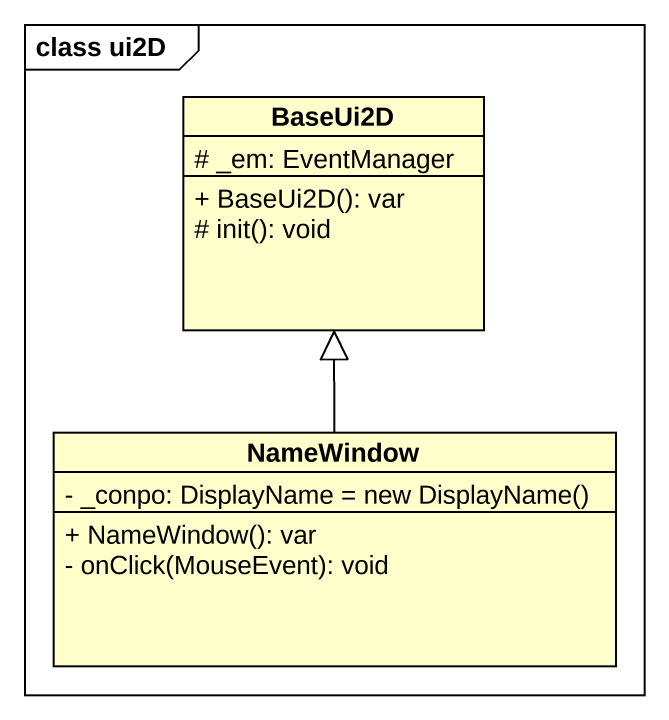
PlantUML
@startuml
mainframe class ui2D
hide circle
hide empty members
skinparam classAttributeIconSize 0
class BaseUi2D {
  # _em: EventManager
  + BaseUi2D(): var
  # init(): void
}
class NameWindow {
  {field} - _conpo: DisplayName = new DisplayName()
  + NameWindow(): var
  - onClick(MouseEvent): void
}
NameWindow -up-|> BaseUi2D
@enduml
